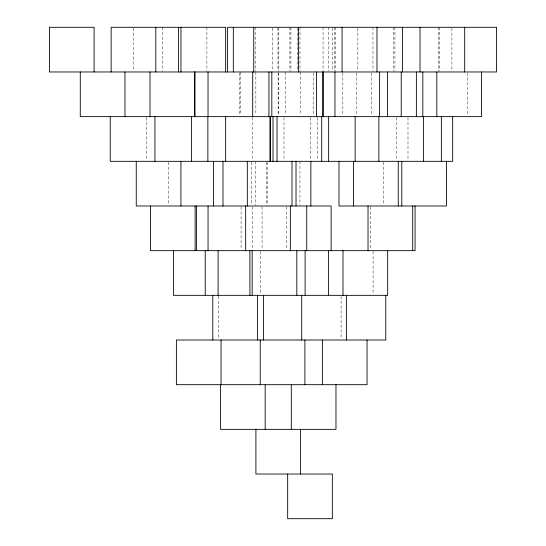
<?xml version="1.0" encoding="UTF-8"?>
<svg xmlns="http://www.w3.org/2000/svg" width="546" height="546" viewBox="0 0 546 546"><rect width="100%" height="100%" fill="white"/><g stroke="black" fill="none" stroke-linecap="round" stroke-linejoin="round"><path stroke-width="0.41" stroke-dasharray="2.73 2.05" d="M467.492 72.816L467.492 114.96M451.897 28.139L451.897 71.13M439.612 27.3L439.612 71.13M438.424 27.3L438.424 71.13M407.992 117.486L407.992 160.476M396.696 117.486L396.696 160.476M394.935 27.3L394.935 71.13M393.748 27.3L393.748 71.13M383.667 162.162L383.667 205.146M373.102 251.508L373.102 294.492M372.966 27.3L372.966 71.13M371.696 72.816L371.696 114.96M370.393 206.832L370.393 249.822M357.842 28.139L357.842 71.13M356.558 72.816L356.558 114.96M342.82 72.816L342.82 114.96M341.1 296.178L341.1 339.168M335.592 27.3L335.592 71.13M334.596 27.3L334.596 71.13M332.309 28.139L332.309 71.13M328.296 27.3L328.296 71.13M323.048 27.3L323.048 71.13M317.683 117.486L317.683 160.476M313.622 72.816L313.622 114.96M310.469 117.486L310.469 160.476M300.518 71.97L300.518 114.96M299.993 27.3L299.993 71.13M299.972 161.316L299.972 205.146M297.399 28.139L297.399 71.13M290.916 27.3L290.916 71.13M289.926 27.3L289.926 71.13M286.466 206.832L286.466 249.822M285.428 71.97L285.428 114.96M283.975 117.486L283.975 160.476M278.515 72.816L278.515 114.96M278.371 27.3L278.371 71.13M278.126 72.816L278.126 114.96M277.996 28.139L277.996 71.13M272.249 28.139L272.249 71.13M267.656 162.162L267.656 205.146M266.189 162.162L266.189 205.146M262.066 206.832L262.066 249.822M260.442 251.508L260.442 294.492M255.849 71.97L255.849 114.96M255.323 27.3L255.323 71.13M255.303 161.316L255.303 205.146M252.723 206.832L252.723 249.822M252.545 117.486L252.545 160.476M251.344 162.162L251.344 205.146M241.1 206.832L241.1 249.822M240.759 71.97L240.759 114.96M239.571 72.816L239.571 114.96M218.734 296.178L218.734 339.168M206.893 27.3L206.893 71.13M168.775 162.162L168.775 205.146M162.217 27.3L162.217 71.13M146.799 117.486L146.799 160.476M133.736 28.139L133.736 71.13"/><path stroke-width="0.82" d="M481.504 71.97L481.504 116.646L194.895 116.646L194.895 71.97M464.694 27.3L464.694 71.97M452.668 116.646L452.668 161.316L110.251 161.316L110.251 116.646M446.457 161.316L446.457 205.992L338.998 205.992L338.998 161.316M441.366 116.646L441.366 161.316M436.834 71.97L436.834 116.646M423.56 116.646L423.56 161.316M422.822 71.97L422.822 116.646M420.024 27.3L420.024 71.97M416.366 71.97L416.366 116.646M415.062 205.992L415.062 250.662L150.443 250.662L150.443 205.992M412.694 205.992L412.694 250.662M402.511 27.3L402.511 71.97M401.788 161.316L401.788 205.992M401.228 71.97L401.228 116.646M398.252 161.316L398.252 205.992M387.68 250.662L387.68 295.338L173.437 295.338L173.437 250.662M387.489 71.97L387.489 116.646M385.776 295.338L385.776 340.008L176.385 340.008L176.385 384.684L367.048 384.684L367.048 340.008M379.62 71.97L379.62 116.646M378.883 116.646L378.883 161.316M376.979 27.3L376.979 71.97M368.024 205.992L368.024 250.662M355.146 116.646L355.146 161.316M353.583 161.316L353.583 205.992M346.396 295.338L346.396 340.008M343.004 250.662L343.004 295.338M342.076 27.3L342.076 71.97M335.974 384.684L335.974 429.354L220.516 429.354L220.516 384.684M334.951 71.97L334.951 116.646M331.135 250.662L331.135 205.992L136.254 205.992L136.254 161.316M328.651 116.646L328.651 161.316M328.426 250.662L328.426 295.338M323.184 71.97L323.184 116.646M322.795 71.97L322.795 116.646M322.372 340.008L322.372 384.684M321.717 116.646L321.717 161.316M316.496 71.97L316.496 116.646M310.865 161.316L310.865 205.992M306.743 205.992L306.743 250.662M305.112 250.662L305.112 295.338M304.9 340.008L304.9 384.684M301.726 295.338L301.726 340.008M300.58 429.354L300.58 474.03M298.409 27.3L298.409 71.97M296.826 250.662L296.826 295.338M296.021 161.316L296.021 205.992M291.994 161.316L291.994 205.992M291.305 384.684L291.305 429.354M290.335 205.992L290.335 250.662M287.667 474.03L287.667 518.7L332.343 518.7L332.343 474.03L255.91 474.03L255.91 429.354M277.047 116.646L277.047 161.316M273.014 116.646L273.014 161.316M271.819 71.97L271.819 116.646M270.318 116.646L270.318 161.316M270.045 116.646L270.045 161.316M268.953 71.97L268.953 116.646M265.185 384.684L265.185 429.354M263.404 295.338L263.404 340.008M260.23 340.008L260.23 384.684M257.466 295.338L257.466 340.008M253.74 27.3L253.74 71.97M252.702 71.97L252.702 116.646M252.156 250.662L252.156 295.338M249.897 250.662L249.897 295.338M247.324 161.316L247.324 205.992M245.659 205.992L245.659 250.662M233.319 27.3L233.319 71.97M227.573 71.97L227.573 27.3L496.567 27.3L496.567 71.97L49.433 71.97L49.433 27.3L94.103 27.3L94.103 71.97M225.648 71.97L225.648 27.3L111.138 27.3L111.138 71.97M225.648 116.646L225.648 161.316M222.98 161.316L222.98 205.992M221.055 340.008L221.055 384.684M218.107 250.662L218.107 295.338M213.445 161.316L213.445 205.992M212.797 295.338L212.797 340.008M208.033 71.97L208.033 116.646M208.046 205.992L208.046 250.662M207.869 116.646L207.869 161.316M205.228 250.662L205.228 295.338M196.424 205.992L196.424 250.662M195.12 205.992L195.12 250.662M194.69 71.97L194.69 116.646L80.282 116.646L80.282 71.97M191.469 116.646L191.469 161.316M180.972 27.3L180.972 71.97M180.931 161.316L180.931 205.992M178.412 27.3L178.412 71.97M155.808 27.3L155.808 71.97M154.921 116.646L154.921 161.316M150.013 71.97L150.013 116.646M124.959 71.97L124.959 116.646"/></g></svg>
